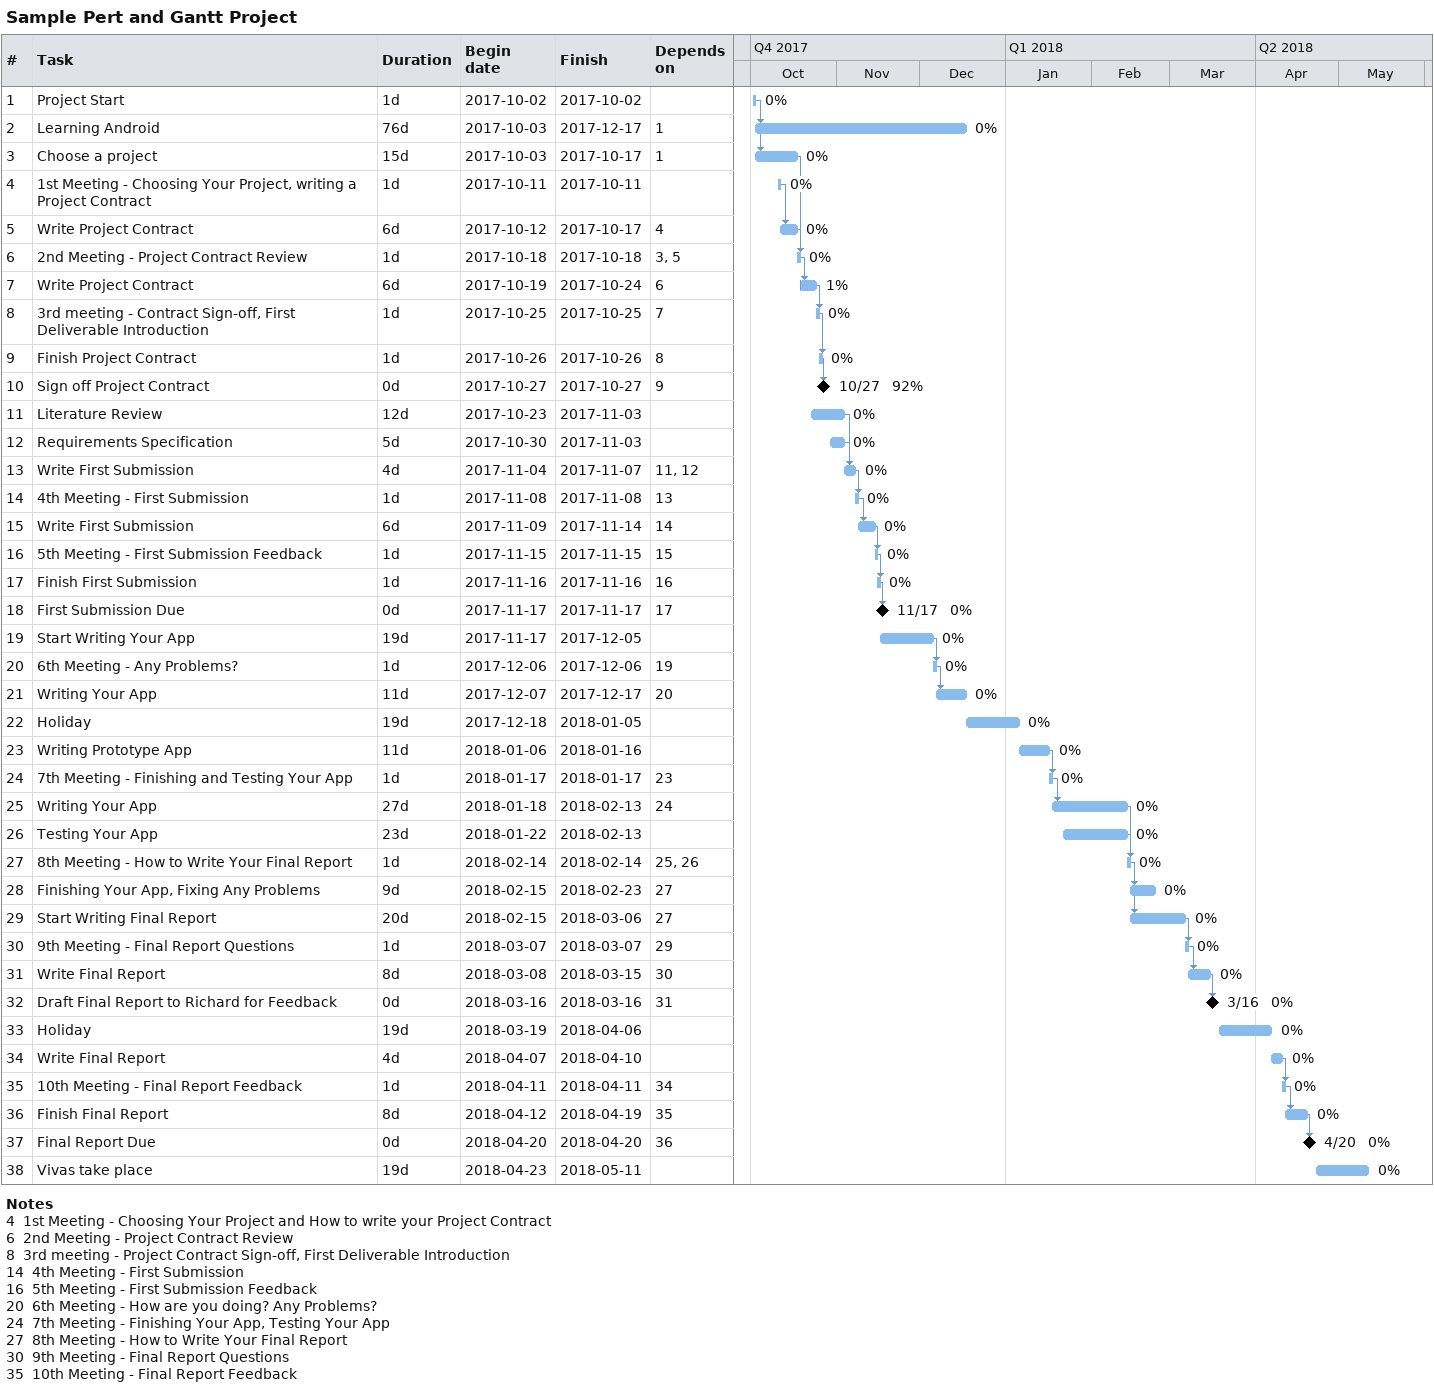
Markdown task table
Sample Pert and Gantt Project

| ID | Task | Duration | Start | Finish | Predecessors | % complete |
|---|---|---|---|---|---|---|
| 1 | Project Start | 1d | 2017-10-02 | 2017-10-02 |  | 0 |
| 2 | Learning Android | 76d | 2017-10-03 | 2017-12-17 | 1 | 0 |
| 3 | Choose a project | 15d | 2017-10-03 | 2017-10-17 | 1 | 0 |
| 4 | 1st Meeting - Choosing Your Project, writing a Project Contract | 1d | 2017-10-11 | 2017-10-11 |  | 0 |
| 5 | Write Project Contract | 6d | 2017-10-12 | 2017-10-17 | 4 | 0 |
| 6 | 2nd Meeting - Project Contract Review | 1d | 2017-10-18 | 2017-10-18 | 3, 5 | 0 |
| 7 | Write Project Contract | 6d | 2017-10-19 | 2017-10-24 | 6 | 1 |
| 8 | 3rd meeting - Contract Sign-off, First Deliverable Introduction | 1d | 2017-10-25 | 2017-10-25 | 7 | 0 |
| 9 | Finish Project Contract | 1d | 2017-10-26 | 2017-10-26 | 8 | 0 |
| 10 | Sign off Project Contract | 0d | 2017-10-27 | 2017-10-27 | 9 | 92 |
| 11 | Literature Review | 12d | 2017-10-23 | 2017-11-03 |  | 0 |
| 12 | Requirements Specification | 5d | 2017-10-30 | 2017-11-03 |  | 0 |
| 13 | Write First Submission | 4d | 2017-11-04 | 2017-11-07 | 11, 12 | 0 |
| 14 | 4th Meeting - First Submission | 1d | 2017-11-08 | 2017-11-08 | 13 | 0 |
| 15 | Write First Submission | 6d | 2017-11-09 | 2017-11-14 | 14 | 0 |
| 16 | 5th Meeting - First Submission Feedback | 1d | 2017-11-15 | 2017-11-15 | 15 | 0 |
| 17 | Finish First Submission | 1d | 2017-11-16 | 2017-11-16 | 16 | 0 |
| 18 | First Submission Due | 0d | 2017-11-17 | 2017-11-17 | 17 | 0 |
| 19 | Start Writing Your App | 19d | 2017-11-17 | 2017-12-05 |  | 0 |
| 20 | 6th Meeting - Any Problems? | 1d | 2017-12-06 | 2017-12-06 | 19 | 0 |
| 21 | Writing Your App | 11d | 2017-12-07 | 2017-12-17 | 20 | 0 |
| 22 | Holiday | 19d | 2017-12-18 | 2018-01-05 |  | 0 |
| 23 | Writing Prototype App | 11d | 2018-01-06 | 2018-01-16 |  | 0 |
| 24 | 7th Meeting - Finishing and Testing Your App | 1d | 2018-01-17 | 2018-01-17 | 23 | 0 |
| 25 | Writing Your App | 27d | 2018-01-18 | 2018-02-13 | 24 | 0 |
| 26 | Testing Your App | 23d | 2018-01-22 | 2018-02-13 |  | 0 |
| 27 | 8th Meeting - How to Write Your Final Report | 1d | 2018-02-14 | 2018-02-14 | 25, 26 | 0 |
| 28 | Finishing Your App, Fixing Any Problems | 9d | 2018-02-15 | 2018-02-23 | 27 | 0 |
| 29 | Start Writing Final Report | 20d | 2018-02-15 | 2018-03-06 | 27 | 0 |
| 30 | 9th Meeting - Final Report Questions | 1d | 2018-03-07 | 2018-03-07 | 29 | 0 |
| 31 | Write Final Report | 8d | 2018-03-08 | 2018-03-15 | 30 | 0 |
| 32 | Draft Final Report to Richard for Feedback | 0d | 2018-03-16 | 2018-03-16 | 31 | 0 |
| 33 | Holiday | 19d | 2018-03-19 | 2018-04-06 |  | 0 |
| 34 | Write Final Report | 4d | 2018-04-07 | 2018-04-10 |  | 0 |
| 35 | 10th Meeting - Final Report Feedback | 1d | 2018-04-11 | 2018-04-11 | 34 | 0 |
| 36 | Finish Final Report | 8d | 2018-04-12 | 2018-04-19 | 35 | 0 |
| 37 | Final Report Due | 0d | 2018-04-20 | 2018-04-20 | 36 | 0 |
| 38 | Vivas take place | 19d | 2018-04-23 | 2018-05-11 |  | 0 |

Notes
- 4: 1st Meeting - Choosing Your Project and How to write your Project Contract
- 6: 2nd Meeting - Project Contract Review
- 8: 3rd meeting - Project Contract Sign-off, First Deliverable Introduction
- 14: 4th Meeting - First Submission
- 16: 5th Meeting - First Submission Feedback
- 20: 6th Meeting - How are you doing? Any Problems?
- 24: 7th Meeting - Finishing Your App, Testing Your App
- 27: 8th Meeting - How to Write Your Final Report
- 30: 9th Meeting - Final Report Questions
- 35: 10th Meeting - Final Report Feedback
